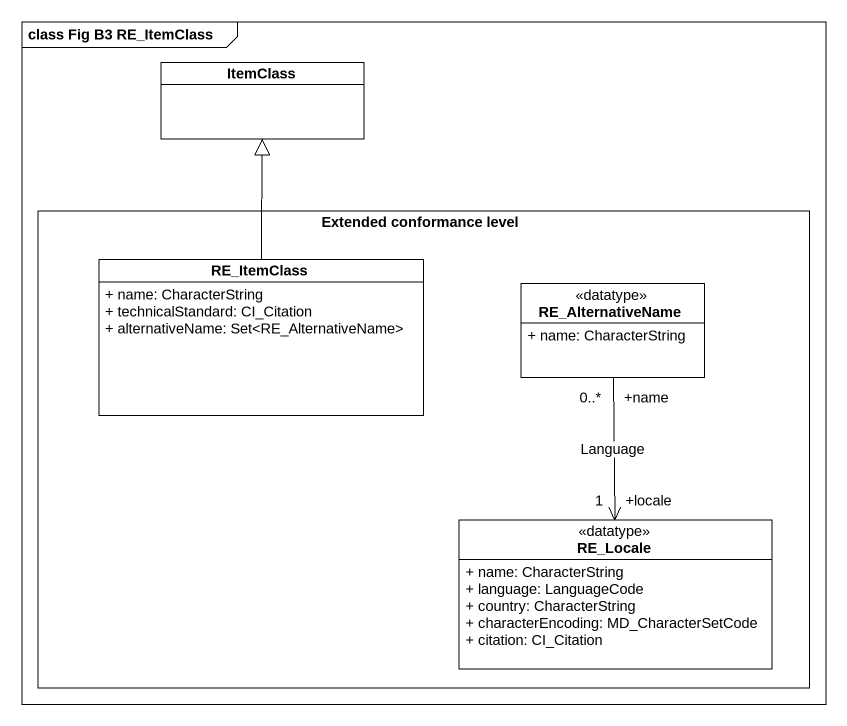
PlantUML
@startuml
mainframe class Fig B3 RE_ItemClass
hide circle
hide empty members
skinparam classAttributeIconSize 0
class ItemClass #FFFFFF
rectangle "Extended conformance level" as Extended_conformance_level {
  class RE_ItemClass #FFFFFF {
    + name: CharacterString
    + technicalStandard: CI_Citation
    + alternativeName: Set<RE_AlternativeName>
  }
  class RE_AlternativeName <<datatype>> #FFFFFF {
    + name: CharacterString
  }
  class RE_Locale <<datatype>> #FFFFFF {
    + name: CharacterString
    + language: LanguageCode
    + country: CharacterString
    + characterEncoding: MD_CharacterSetCode
    + citation: CI_Citation
  }
}
RE_ItemClass -up-|> ItemClass
RE_AlternativeName "+name\n0..*" --> "+locale\n1" RE_Locale : Language
@enduml
